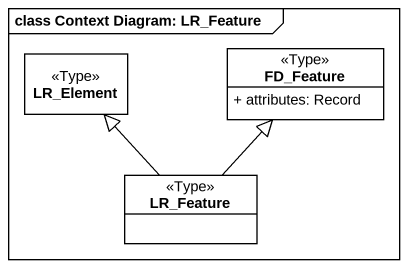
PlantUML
@startuml
mainframe class Context Diagram: LR_Feature
hide circle
hide empty members
skinparam classAttributeIconSize 0
class LR_Element <<Type>>
class FD_Feature <<Type>> {
  + attributes: Record
}
class LR_Feature <<Type>>
LR_Feature -up-|> LR_Element
LR_Feature -up-|> FD_Feature
@enduml
